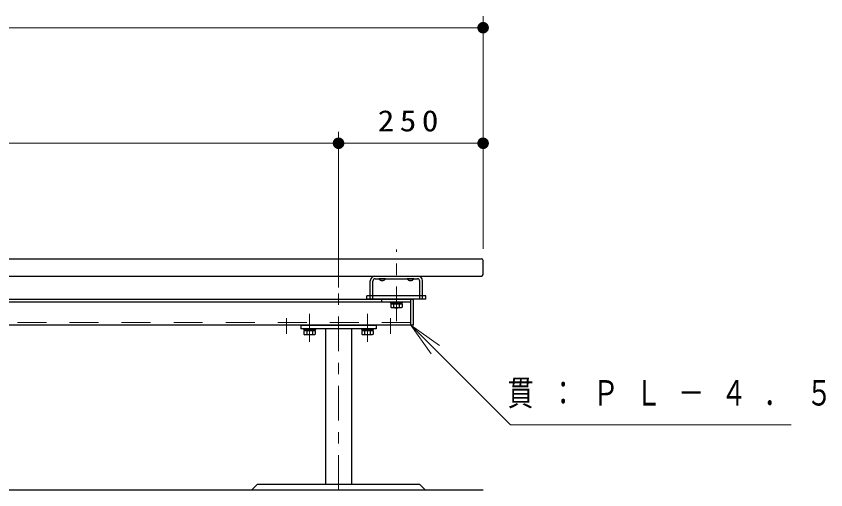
# Model space of a CAD drawing. Units: millimetres on the paper, scale 1:20. Extents: x -385 to 0, y 0 to 267.
# Drawn here: x -241.4 to -171.4, y 109.3 to 150.3 of the extents above; entities that cross this region are included whole.
import ezdxf

# ---------------------------------------------------------------- set-up
doc = ezdxf.new("R2010")
doc.units = ezdxf.units.MM
doc.linetypes.add('USER1', pattern=[4.5, 2.5, -2])
doc.linetypes.add('USER2', pattern=[6, 3, -1, 1, -1])
doc.layers.add('LY_1', color=7, linetype='Continuous', lineweight=25)
doc.styles.add('ＭＳ ゴシック', font='')
doc.styles.get('ＭＳ ゴシック').set_extended_font_data('MS Gothic')

# ---------------------------------------------------------------- blocks, each defined once
blk = doc.blocks.new('filled_dot')
at = {"color": 0, "linetype": 'Continuous', "lineweight": -2, "const_width": 1.25}
blk.add_lwpolyline([(-0.625, 0, 1), (0.625, 0, 1)], format="xyb", close=True, dxfattribs=at)

msp = doc.modelspace()

# ---------------------------------------------------------------- linework, layer by layer
at = {"layer": 'LY_1', "lineweight": 13}
for p, q in [((-201.077, 130.169), (-201.077, 150.319)), ((-291.077, 149.319), (-201.077, 149.319)), ((-213.577, 126.819), (-213.577, 140.319)), ((-278.577, 139.319), (-213.577, 139.319)), ((-213.577, 139.319), (-201.077, 139.319)), ((-207.327, 123.569), (-205.206, 121.448)), ((-207.327, 123.569), (-204.852, 121.802)), ((-205.56, 121.094), (-207.327, 123.569))]:
    msp.add_line(p, q, dxfattribs=at)
at = {"layer": 'LY_1', "color": 40, "linetype": 'USER2', "lineweight": 13}
msp.add_line((-208.577, 123.914), (-208.577, 130.119), dxfattribs=at)
at = {"layer": 'LY_1', "color": 40}
for p, q in [((-290.927, 129.319), (-201.227, 129.319)), ((-201.077, 127.969), (-201.077, 129.169)), ((-290.927, 127.819), (-201.227, 127.819)), ((-210.827, 125.819), (-210.827, 127.419)), ((-210.427, 127.819), (-206.727, 127.819)), ((-210.402, 127.594), (-206.752, 127.594)), ((-206.327, 125.819), (-206.327, 127.419)), ((-210.602, 125.819), (-210.602, 127.394)), ((-206.552, 125.819), (-206.552, 127.394)), ((-206.027, 126.119), (-211.127, 126.119)), ((-211.127, 125.819), (-211.127, 126.119)), ((-206.027, 125.819), (-206.027, 126.119)), ((-206.027, 125.819), (-211.127, 125.819))]:
    msp.add_line(p, q, dxfattribs=at)
at = {"layer": 'LY_1'}
for p, q in [((-210.097, 127.594), (-210.097, 127.569)), ((-209.507, 127.594), (-210.097, 127.594)), ((-209.507, 127.569), (-210.097, 127.569)), ((-209.507, 127.594), (-209.507, 127.569)), ((-207.647, 127.594), (-207.647, 127.569)), ((-207.057, 127.594), (-207.647, 127.594)), ((-207.057, 127.569), (-207.647, 127.569)), ((-207.057, 127.594), (-207.057, 127.569)), ((-271.077, 109.319), (-201.077, 109.319)), ((-220.577, 109.819), (-221.077, 109.319)), ((-220.577, 109.819), (-206.577, 109.819)), ((-206.577, 109.819), (-206.077, 109.319))]:
    msp.add_line(p, q, dxfattribs=at)
at = {"layer": 'LY_1', "linetype": 'USER2', "lineweight": 13}
msp.add_line((-213.577, 109.319), (-213.577, 126.716), dxfattribs=at)
at = {"layer": 'LY_1', "color": 4, "linetype": 'USER2', "lineweight": 13}
for p, q in [((-208.577, 126.195), (-208.577, 124.853)), ((-218.077, 124.17), (-218.077, 122.828)), ((-216.077, 124.565), (-216.077, 122.127)), ((-216.077, 124.17), (-216.077, 122.828)), ((-213.577, 124.17), (-213.577, 122.828)), ((-211.077, 124.565), (-211.077, 122.127)), ((-211.077, 124.17), (-211.077, 122.828)), ((-209.077, 124.17), (-209.077, 122.828))]:
    msp.add_line(p, q, dxfattribs=at)
at = {"layer": 'LY_1', "color": 4}
for p, q in [((-285.052, 125.819), (-207.102, 125.819)), ((-284.827, 125.594), (-207.327, 125.594)), ((-209.827, 125.594), (-209.827, 125.819)), ((-207.327, 123.569), (-207.327, 125.819)), ((-207.102, 123.569), (-207.102, 125.819)), ((-207.102, 123.569), (-285.052, 123.569)), ((-216.827, 123.569), (-216.827, 123.269)), ((-216.827, 123.569), (-210.327, 123.569)), ((-210.327, 123.269), (-216.827, 123.269)), ((-214.702, 123.269), (-214.702, 109.819)), ((-212.452, 123.269), (-212.452, 109.819)), ((-210.327, 123.569), (-210.327, 123.269))]:
    msp.add_line(p, q, dxfattribs=at)
at = {"layer": 'LY_1', "color": 131}
for p, q in [((-209.102, 125.594), (-209.102, 125.519)), ((-209.102, 125.594), (-208.052, 125.594)), ((-209.102, 125.519), (-208.052, 125.519)), ((-209.068, 125.394), (-209.068, 125.119)), ((-208.087, 125.394), (-209.068, 125.394)), ((-208.117, 125.519), (-209.037, 125.519)), ((-209.037, 125.519), (-209.037, 125.394)), ((-208.117, 125.394), (-209.037, 125.394)), ((-208.823, 125.394), (-208.823, 125.119)), ((-208.611, 125.519), (-208.577, 125.394)), ((-208.577, 125.519), (-208.544, 125.394)), ((-208.332, 125.394), (-208.332, 125.119)), ((-208.117, 125.519), (-208.117, 125.394)), ((-208.087, 125.394), (-208.087, 125.119)), ((-208.052, 125.519), (-208.052, 125.594)), ((-209.068, 125.119), (-208.99, 125.074)), ((-208.165, 125.074), (-208.99, 125.074)), ((-208.087, 125.119), (-208.165, 125.074)), ((-216.602, 123.269), (-216.602, 123.194)), ((-216.602, 123.269), (-215.552, 123.269)), ((-215.552, 123.194), (-215.552, 123.269)), ((-211.602, 123.269), (-211.602, 123.194)), ((-211.602, 123.269), (-210.552, 123.269)), ((-210.552, 123.194), (-210.552, 123.269)), ((-216.602, 123.194), (-215.552, 123.194)), ((-215.587, 123.069), (-216.568, 123.069)), ((-216.568, 123.069), (-216.568, 122.794)), ((-216.568, 122.794), (-216.49, 122.749)), ((-215.617, 123.194), (-216.537, 123.194)), ((-216.537, 123.194), (-216.537, 123.069)), ((-215.617, 123.069), (-216.537, 123.069)), ((-215.665, 122.749), (-216.49, 122.749)), ((-216.323, 123.069), (-216.323, 122.794)), ((-216.111, 123.194), (-216.077, 123.069)), ((-216.077, 123.194), (-216.044, 123.069)), ((-215.832, 123.069), (-215.832, 122.794)), ((-215.587, 122.794), (-215.665, 122.749)), ((-215.617, 123.194), (-215.617, 123.069)), ((-215.587, 123.069), (-215.587, 122.794)), ((-211.602, 123.194), (-210.552, 123.194)), ((-210.587, 123.069), (-211.568, 123.069)), ((-211.568, 123.069), (-211.568, 122.794)), ((-211.568, 122.794), (-211.49, 122.749)), ((-210.617, 123.194), (-211.537, 123.194)), ((-211.537, 123.194), (-211.537, 123.069)), ((-210.617, 123.069), (-211.537, 123.069)), ((-210.665, 122.749), (-211.49, 122.749)), ((-211.323, 123.069), (-211.323, 122.794)), ((-211.111, 123.194), (-211.077, 123.069)), ((-211.077, 123.194), (-211.044, 123.069)), ((-210.832, 123.069), (-210.832, 122.794)), ((-210.587, 122.794), (-210.665, 122.749)), ((-210.617, 123.194), (-210.617, 123.069)), ((-210.587, 123.069), (-210.587, 122.794))]:
    msp.add_line(p, q, dxfattribs=at)
at = {"layer": 'LY_1', "color": 4, "linetype": 'USER1', "lineweight": 13}
msp.add_line((-207.327, 123.794), (-284.827, 123.794), dxfattribs=at)
at = {"layer": 'LY_1', "lineweight": 13}
msp.add_lwpolyline([(-207.327, 123.569), (-198.697, 114.939), (-174.451, 114.939)], dxfattribs=at)
at = {"layer": 'LY_1', "color": 40}
for centre, radius, start, end in [((-201.227, 129.169), 0.15, 0, 90), ((-210.427, 127.419), 0.4, 90, 180), ((-210.402, 127.394), 0.2, 90, 180), ((-206.752, 127.394), 0.2, 0, 90), ((-206.727, 127.419), 0.4, 0, 90), ((-201.227, 127.969), 0.15, 270, 0)]:
    msp.add_arc(centre, radius, start, end, dxfattribs=at)
at = {"layer": 'LY_1'}
for centre in [(-209.802, 127.839), (-207.352, 127.839)]:
    msp.add_arc(centre, 0.4, 222.43594, 317.56406, dxfattribs=at)
at = {"layer": 'LY_1', "color": 131}
for centre, radius, start, end in [((-208.945, 125.332), 0.245, 240.00001, 299.99999), ((-208.577, 125.763), 0.689, 249.136, 290.864), ((-208.209, 125.332), 0.245, 240.00001, 299.99999), ((-216.445, 123.007), 0.245, 240.00001, 299.99999), ((-216.077, 123.438), 0.689, 249.136, 290.864), ((-215.709, 123.007), 0.245, 240.00001, 299.99999), ((-211.445, 123.007), 0.245, 240.00001, 299.99999), ((-211.077, 123.438), 0.689, 249.136, 290.864), ((-210.709, 123.007), 0.245, 240.00001, 299.99999)]:
    msp.add_arc(centre, radius, start, end, dxfattribs=at)

# ---------------------------------------------------------------- block references
at = {"layer": 'LY_1', "lineweight": 13, "xscale": 0.4, "yscale": 0.4, "rotation": 180}
for p in [(-201.077, 149.319), (-213.577, 139.319), (-201.077, 139.319)]:
    msp.add_blockref('filled_dot', p, dxfattribs=at)
at = {"layer": 'LY_1', "lineweight": 13, "xscale": 0.4, "yscale": 0.4}
msp.add_blockref('filled_dot', (-213.577, 139.319), dxfattribs=at)

# ---------------------------------------------------------------- texts
at = {"layer": 'LY_1', "style": 'ＭＳ ゴシック'}
for s, insert, char_height, attachment_point in [('\\T1.33;\\W1.15;250', (-207.327, 140.319), 1.833, 8), ('\\T1.64;\\W0.75;貫：ＰＬ－４．５', (-198.968, 117.589), 2.199, 4)]:
    msp.add_mtext(s, dxfattribs=dict(at, insert=insert, char_height=char_height, attachment_point=attachment_point))

doc.saveas('drawing.dxf')
